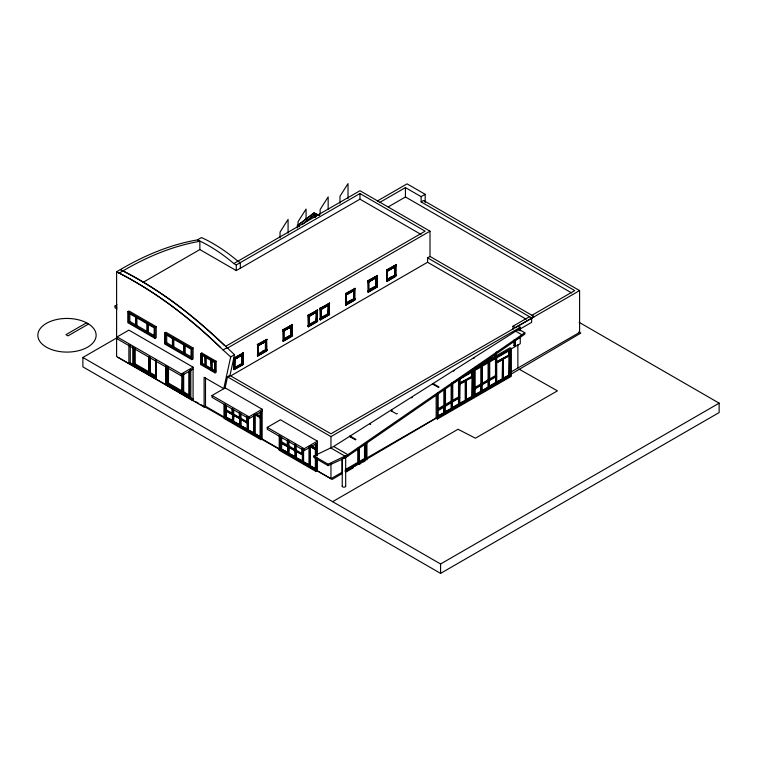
<?xml version="1.0" encoding="UTF-8"?>
<svg xmlns="http://www.w3.org/2000/svg" width="757" height="757" viewBox="0 0 757 757"><rect width="100%" height="100%" fill="white"/><g stroke="black" fill="none" stroke-linecap="round" stroke-linejoin="round"><path stroke-width="1.14" d="M204.106 407.067L204.106 377.289L223.76 388.634L230.686 356.935L234.519 354.73C210.134 331.405 184.859 308.79 156.462 290.404A380.62 219.748 60 0 0 120.439 269.549L116.606 271.763L116.606 356.547L204.106 407.067L205.497 406.263L224.876 417.457M379.418 202.63L405.44 187.604L421.119 196.659L421.119 201.901L574.724 290.584L531.679 315.432L534.073 316.814L330.96 433.799L229.92 375.463L227.488 376.863L225.151 387.83L223.76 388.634M227.488 377.147L229.92 375.746L234.519 354.73M297.321 227.923L297.321 225.69L313.928 212.868L319.539 215.3M304.882 222.085L313.928 215.102L316.237 216.105M302.431 224.403L314.278 215.253L314.278 213.02L297.652 225.435L297.652 227.668M347.87 456.093L524.809 334.149L524.809 332.739L518.905 329.333L515.706 331.178L333.657 446.479L313.9 456.017L313.9 457.417L328.112 465.631L345.173 457.805L347.87 456.093L347.87 454.692L524.809 332.739M342.353 473.418L332.191 479.408L316.805 470.636M345.41 471.63L436.94 417.76M510.171 374.668L580.818 333.099L578.783 331.916M143.13 282.314L199.848 249.564L236.269 270.59L359.963 199.176L421.053 234.443M117.051 308.988L115.055 307.844L115.055 305.97L117.08 304.797M86.497 322.813L65.963 334.67L68.016 335.862L88.56 324.005M127.801 311.685L129.021 310.985L156.197 326.674L156.197 337.631L154.977 338.332L127.801 322.643L127.801 311.685L154.977 327.374L156.197 326.674M135.711 317.192L136.118 326.04L135.579 325.728L135.579 316.644M128.614 322.17L154.173 336.931L154.173 327.847L128.614 313.095L128.614 322.17L129.835 321.47L135.446 324.715M224.451 345.419C206.197 327.715 186.667 311.288 165.802 296.735A373.826 215.83 60 0 0 122.871 270.959L120.439 269.549A317.997 183.601 -60 0 1 197.416 239.903A153.567 88.664 60 0 1 233.828 263.55L359.963 190.736L430.004 231.169L430.004 256.443L534.073 316.53M233.828 263.55L236.269 264.959L359.963 193.546L425.131 231.169L225.482 346.441M135.172 325.955L136.383 325.255M193.073 369.056L181.302 375.851L117.098 338.786L117.098 336.912L128.879 330.109L193.073 367.183L193.073 400.699L165.868 384.622L165.868 366M135.711 326.276L136.932 325.567L146.773 331.254M579.133 322.331L719.15 403.169L719.15 412.556L440.583 573.38L82.873 366.861L82.873 357.474L116.673 337.963M146.536 323.438L147.492 323.523L147.492 332.607L146.943 332.285L146.943 323.211M146.536 332.522L147.757 331.821M147.085 332.834L148.306 332.134L154.371 335.644M377.365 200.993L407.067 183.856L425.179 194.312L425.179 202.545M164.676 332.976L165.897 332.276L193.073 347.965L193.073 358.922L191.862 359.622L164.676 343.933L164.676 332.976L191.862 348.665L193.073 347.965M388.426 206.793L405.44 196.971L571.658 292.94M172.047 338.171L172.993 338.247L172.993 347.331L172.454 347.018L172.454 337.934M133.279 364.571L130.27 362.83L128.879 363.634L128.879 344.88M172.587 338.483L173.807 337.773M165.49 343.46L191.048 358.222L191.048 349.138L165.49 334.386L165.49 343.46L166.71 342.76L173.258 346.545L172.047 347.245M421.119 196.659L425.179 194.312M133.601 347.321L133.601 364.846L155.951 377.289M134.405 364.382L135.219 363.909L149.612 372.217L148.798 372.69L134.405 364.382L134.405 349.015M421.119 201.901L423.551 200.491L579.597 290.584L579.597 332.389L510.748 372.141M172.587 347.567L173.807 346.857L184.632 353.112L183.412 353.812M183.96 345.05L184.367 353.898L183.819 353.576L183.819 344.501M148.798 373.627L149.205 357.039M149.612 357.162L149.612 373.154L150.425 372.69L155.365 375.538M183.96 354.125L185.181 353.424L191.247 356.935M200.728 353.623L201.807 352.999L216.152 361.288L216.152 372.245L215.083 372.87L200.728 364.581L200.728 353.623L215.083 361.912L216.152 361.288M204.617 356.802L205.696 356.187M204.91 356.973L205.27 365.849L205.27 356.765M117.098 336.912L181.302 373.977L193.073 367.183M199.848 249.564L199.848 241.313A317.997 183.601 -60 0 0 122.871 270.959L119.048 273.163L116.606 271.763C156.122 291.7 191.493 319.104 223.06 349.971L226.892 347.756L226.892 348.438L430.004 231.169M201.163 363.89L214.657 371.678L214.657 362.594L201.163 354.806L201.163 363.89L202.233 363.275L205.696 365.271L205.696 357.323M166.852 366.52L166.852 384.045L189.212 396.488M167.666 383.581L168.48 383.108L182.872 391.416L182.059 391.889L167.666 383.581L167.666 367.031M210.626 360.275C212.31 367.06 210.91 379.929 210.985 360.067M204.617 365.886L205.696 365.271M204.91 366.057L205.98 365.432L211.695 368.735L211.695 360.786M210.626 369.359L211.695 368.735M210.91 369.52L211.988 368.905L215.726 371.062M233.932 357.966L243.48 352.932L234.348 358.563L233.932 357.966L234.348 358.563M257.408 344.416L266.947 339.382L257.825 345.012L257.408 344.416L257.825 345.012M282.995 329.645L292.533 324.611L283.411 330.232L282.995 329.645L283.411 330.232M308.09 315.149L317.637 310.115L308.506 315.745L308.09 315.149L308.61 315.688M320.031 308.26L329.579 303.226L320.448 308.856L320.031 308.26L320.448 308.856M345.618 293.489L355.165 288.455L346.034 294.085L345.618 293.489L346.138 294.019M367.959 280.592L377.497 275.557L368.366 281.188L367.959 280.592L368.366 281.188M386.638 269.804L396.176 264.77L387.054 270.4L386.638 269.804L387.149 270.344M233.932 358.326L234.452 358.496M243.167 353.226L243.167 363.322L243.063 352.696M257.408 344.766L257.929 344.946M266.644 339.675L266.436 349.649L266.947 350.131L266.436 339.562L266.947 339.742M282.995 329.995L283.515 330.175M292.126 324.725L292.533 324.961M308.09 315.508L308.402 325.661L308.941 325.349L308.922 316.341M317.221 310.238L317.637 310.474M320.031 308.61L320.552 308.79M329.267 303.519L329.267 313.616L329.163 302.989M345.618 293.839L345.93 303.992L346.469 303.68L346.441 294.672M367.959 280.942L368.47 281.121M377.185 275.851L377.185 285.947L376.986 275.737L377.497 275.917M386.638 270.164L386.95 280.317L387.489 280.005L387.433 270.978L395.324 266.511L395.324 275.472L387.489 280.005M395.769 264.893L396.176 265.13M243.48 352.932L234.244 358.383L233.932 368.716L243.48 363.682L242.959 363.209M266.947 339.382L257.721 344.832L257.721 354.919L258.26 354.607L258.213 345.589L266.104 341.123L266.104 350.084L258.26 354.607M292.533 324.611L283.307 330.061L283.307 340.148L283.099 329.938M317.637 310.115L308.402 315.565L308.402 325.661M329.579 303.226L320.343 308.676L320.343 318.763L320.883 318.451L320.883 309.49L328.727 304.967L328.727 313.928L320.883 318.451M355.165 288.455L345.93 293.905L345.93 303.992M377.497 275.557L368.262 281.008L368.262 291.104L368.81 290.792L368.754 281.765M396.176 264.77L386.95 270.221L386.95 280.317M238.341 356.907L234.604 359.064L234.585 368.044L234.784 359.197L242.628 354.673L242.628 363.634L234.585 368.044M240.215 355.828L242.448 354.957M265.915 341.407L258.08 345.514L258.052 354.494M283.534 339.127L291.019 335.105L291.019 326.646L283.638 330.932L283.638 339.723L283.667 330.743L291.502 326.636M309.698 315.716L315.309 312.471M321.64 308.818L327.251 305.582M346.422 303.122L353.642 298.949L353.642 290.489L346.261 294.776L346.261 303.566L346.29 294.587L354.134 290.48M368.602 290.669L368.631 281.689L376.106 277.374L376.106 286.155L368.81 290.792M387.281 279.882L387.31 270.902L395.145 266.795M242.628 354.853L242.24 363.625M266.104 341.303L265.716 350.065M291.682 326.532L291.303 335.294L283.667 339.524M316.786 312.035L316.398 320.807L308.941 325.349M321.734 308.913L328.055 305.26L328.055 313.72L320.571 317.741M328.727 305.147L328.339 313.918M354.314 290.376L353.926 299.138L346.29 303.368M395.324 266.691L394.946 275.463M308.941 316.388L316.786 311.856L316.398 320.807M346.469 294.719L354.314 290.196L353.926 299.138M368.81 281.822L376.645 277.299L376.645 286.26L376.106 286.155M182.059 392.826L182.465 373.901M182.872 374.081L182.872 392.353L183.686 391.889L188.625 394.738M262.461 351.295L264.269 350.245M286.241 337.565L289.855 335.474M346.157 302.97L352.478 299.318M369.397 289.553L372.103 287.991M373.911 286.95L375.974 286.051L375.974 277.592L368.81 282.001M389.883 277.724L391.691 276.683M234.736 367.599L241.956 363.426L241.956 354.976L234.784 359.376M368.754 290.224L375.974 286.051M387.489 271.214L394.662 266.814L394.662 275.264L387.177 279.286M266.947 350.131L257.825 355.402L257.512 344.709M291.303 335.294L292.23 335.001L292.23 324.904M317.325 310.417L317.117 320.391L317.637 320.864L308.506 326.135L308.194 325.538M329.058 313.493L329.579 313.975L320.448 319.246L320.135 308.553M354.853 288.748L354.645 298.722L355.165 299.204L346.034 304.475L345.722 303.879M376.986 285.834L377.497 286.307L368.366 291.577L368.063 280.885M387.149 280.733L386.742 280.194M233.932 368.716L234.452 368.896M234.244 368.479L234.784 368.167M242.628 363.634L243.167 363.322M257.408 355.165L257.929 355.336M266.104 350.084L266.644 349.772M282.995 340.395L283.515 340.565M283.307 340.148L283.847 339.836L283.818 330.828L291.682 326.352L291.682 335.313M308.09 325.898L308.61 326.078M316.786 320.826L317.325 320.514M320.031 319.009L320.552 319.189M328.727 313.928L329.267 313.616M345.618 304.238L346.138 304.409M354.314 299.157L354.853 298.845M367.959 291.341L368.47 291.521M376.645 286.26L377.185 285.947M386.638 280.554L386.95 281.443L395.873 276.296L395.873 275.463M395.324 275.472L395.873 275.16L395.873 265.073M243.48 363.388L234.244 368.773L234.244 369.605L234.036 368.659M266.947 349.829L257.721 355.222L257.721 356.055L257.512 355.099M292.23 335.001L283.307 340.451L283.307 341.284L283.099 340.328M317.637 320.571L308.402 325.955L308.402 326.797L308.194 325.841M329.579 313.672L320.343 319.066L320.343 319.899L320.135 318.943M355.165 298.901L345.93 304.295L345.93 305.128L345.722 304.172M377.497 286.004L368.262 291.398L368.262 292.23L368.063 291.275M395.873 275.16L386.95 280.61L386.95 281.443M234.992 368.375L242.836 363.843M309.149 325.557L316.994 320.94M328.926 314.136L321.091 318.574M283.411 340.631L292.533 335.058M396.176 275.226L387.054 280.79L386.638 280.251M234.036 369.492L243.167 364.458L243.167 363.625M257.512 355.932L266.644 350.907L266.644 350.065M283.099 341.161L292.022 336.013L292.126 324.375M308.194 326.674L317.117 321.526L317.221 309.878M320.135 319.776L329.267 314.751L329.267 313.918M345.722 305.005L354.853 299.98L354.853 299.138M368.063 292.117L375.992 287.537M386.742 281.33L395.665 276.173L395.769 264.534M230.989 375.756L427.563 262.263L427.563 257.853L430.004 256.443M234.244 369.605L243.167 364.458M257.721 356.055L266.644 350.907M283.307 341.284L292.23 336.136L292.23 335.294M308.402 326.797L317.325 321.64L317.325 320.807M320.343 319.899L329.267 314.751M345.93 305.128L354.853 299.98M368.262 292.23L377.185 287.083L377.185 286.25M166.048 365.896L166.048 384.518L189.619 398.125L190.83 397.425L190.83 369.501M262.149 411.108L248.987 418.706L212.026 397.368L212.026 395.495L225.189 387.887L262.149 409.234L262.149 438.975L260.938 439.675L223.968 418.337L223.968 404.399M224.782 410.852L226.409 409.916L232.882 413.653L232.068 414.126L225.595 410.389M224.782 417.864L225.595 417.4L260.938 437.801L260.124 438.275L224.782 417.864L224.782 404.153M226.002 417.164L232.882 420.665L226.002 417.164L226.002 411.089M232.475 414.827L233.695 414.126L233.695 409.613M232.068 422.075L232.882 421.602L232.882 408.95M233.288 421.375L240.168 424.876L233.288 421.375L233.695 415.063L233.695 421.138M239.761 419.028L240.981 418.328L240.981 413.814M212.026 395.495L248.987 416.833L262.149 409.234M239.354 426.276L240.168 425.812L240.168 413.161M240.575 419.501L240.575 425.576L247.548 429.134M256.036 414.363L260.938 416.719L256.443 414.126M260.124 418.129L260.938 417.656L255.052 414.259L255.052 433.468L260.531 437.101L254.645 433.704L254.645 415.621M246.744 430.544L247.548 430.071L247.548 417.59M247.955 417.542L247.955 429.844L254.248 433.004M253.434 434.404L254.248 433.941L254.248 414.912M317.382 442.996L304.219 450.595L267.259 429.257L267.259 427.383L280.421 419.775L317.382 441.123L317.382 455.771M280.014 442.741L302.781 454.948L295.4 450.689M281.642 441.804L280.828 442.277L287.3 446.015L288.114 445.542L281.642 441.804L281.642 437.291M280.014 449.753L280.828 449.289L316.171 469.69L315.357 470.154L280.014 449.753L280.014 436.041M281.235 449.052L288.114 452.554L281.235 449.052L281.235 442.977M287.707 446.715L288.928 446.015L288.928 441.501M287.3 453.963L288.114 453.49L288.114 440.839M288.521 453.263L295.4 456.764L288.521 453.263L288.928 446.952L288.928 453.027M294.993 450.917L296.214 450.216L296.214 445.703M513 329.314L513 326.22L529.711 316.568M267.259 427.383L304.219 448.721L317.382 441.123M315.357 450.008L316.171 449.544L309.878 446.384L315.764 449.781L315.764 468.99L309.878 465.593L309.878 447.51M579.597 290.584L515.394 327.601L513 326.22M227.488 376.863L330.96 436.609L520.267 327.317L520.267 330.828M294.587 458.165L295.4 457.701L295.4 445.05M295.807 451.39L295.807 457.465L302.781 461.022M519.453 329.38L531.632 322.35L531.632 317.94L427.563 257.853M311.269 446.252L316.171 448.608L311.676 446.015M473.74 358.307L474.393 357.929M453.358 371.11L454.001 370.731M433.288 384.471L433.941 384.102M411.609 397.841L412.253 397.463M391.378 410.171L390.735 410.549L396.63 413.956L397.283 413.577M301.977 462.432L302.781 461.959L302.781 449.478M303.188 449.431L303.188 461.732L309.481 464.893M519.444 336.865L520.504 336.25L520.504 337.187L519.851 337.565L519.851 336.628M391.539 411.013L392.192 410.644M519.444 337.13L520.097 336.487M370.504 423.542L369.851 423.911L370.665 424.384M350.283 436.903L350.926 436.524M471.128 370.239L510.086 347.747L511.306 348.447L511.306 376.314L437.385 418.99L436.164 418.29L436.164 395.069M494.775 354.437L494.775 356.765L496.242 356.85L496.242 351.929M513.946 340.025L513.946 345.694L514.599 345.315M475.207 369L473.74 368.905L475.207 369L475.207 367.05M494.775 356.765L496.242 356.85M513.946 345.694L515.413 345.788L515.413 340.016M459.357 378.434L511.306 348.447M511.098 348.977L520.267 343.687L520.267 336.666M464.58 375.888L452.355 382.947L452.355 408.004L458.931 404.21L458.524 397.898L458.524 403.973L451.957 407.768M466.511 374.772L468.451 373.655M475.661 369.501L485.672 363.71M487.499 362.66L489.722 361.846L489.722 379.882L488.908 379.418M490.243 361.08L498.636 356.235M500.566 355.118L509.272 350.094L509.272 354.995L496.299 362.016L509.272 354.995M308.667 466.293L309.481 465.829L309.481 446.8M451.957 382.711L452.762 383.184L473.532 371.195L473.532 397.188L438.199 417.59L438.199 392.713M472.311 376.333L459.338 383.354L472.311 376.333L471.904 371.195M466.842 401.049L466.028 400.576L466.028 380.43L472.311 377.27L472.311 396.479L466.028 399.639L472.311 396.479M502.582 379.011L496.299 382.162L502.582 379.011L502.582 359.802L496.299 362.963L509.679 355.232L510.492 355.705M503.802 379.711L502.989 379.238L502.989 359.092L509.272 355.932L509.272 375.141L502.989 378.301L509.272 375.141M279.201 435.133L279.201 450.226L316.171 471.564L317.382 470.863L317.382 458.089M438.312 408.629L443.857 405.43L445.078 406.13M452.355 401.929L451.144 401.219L444.671 404.957L445.476 405.43L445.476 388.511M438.199 410.568L459.745 397.662L458.524 396.961L451.957 400.756L452.762 401.219L452.762 383.184M475.264 387.291L480.809 384.092L482.029 384.793M489.315 380.591L488.095 379.882L481.622 383.619L482.436 384.092L482.436 366.047L481.622 365.584M489.845 378.878L495.485 375.623L496.706 376.324L474.743 389.003M438.199 409.632L459.338 397.425M475.15 388.294L488.908 380.355M489.722 379.882L496.299 376.087M438.312 415.65L444.264 412.679L443.857 406.367L443.857 412.442M451.55 408.468L444.671 411.969L451.55 408.468L451.55 402.393M465.621 400.339L459.338 403.5L465.621 400.339L465.621 381.14L459.338 384.291L472.718 376.57L473.532 377.043M475.264 394.312L481.215 391.341L480.809 385.029L480.809 391.104M481.622 390.64L488.502 387.13L488.502 381.055M495.485 382.635L488.908 386.43L495.892 382.872L495.485 376.56L495.892 382.872M345.287 469.614L357.758 462.413L358.572 462.877L358.572 447.519M359.556 461.373L364.505 458.515L365.319 458.988L365.319 443.006M437.792 416.416L444.264 412.679M474.743 395.078L481.215 391.341M488.502 387.13L482.029 390.867L482.029 365.82M438.294 416.596L472.718 396.715L473.532 397.188M475.254 395.258L509.679 375.377L510.492 375.851L510.492 349.857L475.15 370.258L475.15 396.252L510.492 375.851M316.681 470.457L330.96 478.698L342.221 472.198M345.145 470.636L358.572 462.877M358.572 461.94L359.386 462.413L365.319 458.988M366.785 458.013L437.414 417.239M345.798 470.722L366.133 459.452L366.133 442.467M345.192 471.545L366.133 459.452M346.318 471.829L353.188 467.864M359.083 464.457L361.051 463.322M363.01 462.196L364.978 461.06M332.616 501.664L458.023 429.266L475.434 438.199L557.426 390.858L519.33 369.284M82.873 357.474L440.583 564.003L719.15 403.169M520.504 337.187L514.76 340.395L514.76 346.167M313.9 456.017L328.112 464.221L347.87 454.692L333.657 446.479M319.217 215.546L313.947 213.275L313.947 215.508L315.906 216.351M297.321 225.69L299.403 226.589M119.048 273.031C156.595 292.316 190.348 318.347 220.628 347.624M117.827 357.257L193.726 400.51M195.779 401.674L198.854 403.424M200.908 404.598L225.52 418.621M227.573 419.794L229.626 420.958M232.702 422.718L234.755 423.882M236.799 425.055L238.852 426.219M241.928 427.979L243.981 429.143M260.389 438.492L279.882 449.601M282.957 451.352L285.01 452.525M288.086 454.276L290.139 455.449M297.312 459.537L299.365 460.701M427.563 262.263L526.191 319.199M520.267 327.317L517.873 326.22M515.706 331.178L521.611 334.585L521.611 335.994M395.665 266.256L386.742 271.413M395.665 275.34L396.176 275.52M376.986 277.043L368.063 282.2M376.645 277.478L376.437 286.146M376.466 277.582L376.257 286.25M509.272 355.932L508.865 374.914M377.497 286.307L377.081 285.767M377.393 286.364L376.986 286.127L377.185 287.083M502.582 359.802L502.175 378.774M497.112 357.578L496.299 357.115L496.299 383.108L497.112 383.572M496.299 358.052L495.485 357.578L495.485 375.623M495.485 362.963L496.299 363.426M367.959 291.038L368.366 291.577M355.165 288.814L354.749 288.218M354.645 299.024L355.165 299.204M345.722 295.098L354.645 289.94L354.645 299.857M473.125 369.085L474.346 369.785L474.336 397.652M472.718 370.722L473.532 371.195M345.618 303.935L346.034 304.475M472.311 377.27L471.904 396.242M489.722 387.839L488.908 387.366L488.908 362.31M329.058 303.406L329.579 303.585M460.152 378.916L459.745 403.736M482.436 392.041L481.622 391.577L481.622 366.52M459.338 379.389L458.524 378.916L458.524 396.961M329.058 304.711L320.135 309.868M328.547 305.251L328.178 313.824M458.524 384.291L459.338 384.764M329.579 313.975L329.163 313.436M329.475 314.032L329.058 313.795L329.058 314.628M321.063 309.566L320.675 318.337M199.848 241.313L197.416 239.903L201.476 237.556A153.567 88.664 60 0 1 237.887 261.212L240.329 262.613L240.329 268.243M317.117 311.61L308.194 316.757M316.606 312.139L316.246 320.722M320.031 318.706L320.448 319.246M317.117 320.684L317.637 320.864M309.121 316.464L308.742 325.226M308.941 316.568L316.114 312.158L316.114 320.618L308.638 324.63M460.152 404.91L459.338 404.437L459.338 378.453M308.09 325.605L308.506 326.135M452.762 409.177L451.957 408.704L451.957 383.648M445.476 413.379L444.671 412.915L444.671 388.984M292.022 326.097L283.099 331.244M292.022 335.181L292.533 335.36M266.436 340.868L257.512 346.025M266.852 350.188L266.436 349.952L266.436 350.784M258.26 345.826L265.433 341.416L265.433 349.876L257.948 353.898M257.408 354.863L257.825 355.402M242.959 353.112L243.48 353.292M242.959 354.418L234.036 359.575M243.48 363.682L242.959 363.502L242.959 364.335M234.963 359.272L234.765 367.94M233.932 368.413L234.348 368.952M115.055 305.97L117.051 307.115M359.386 463.35L358.979 447.926M254.645 414.495L260.531 417.892L260.531 437.101M233.695 414.126L239.24 417.325M240.981 418.328L247.548 422.122L246.744 422.595L246.744 416.833M288.928 446.015L294.473 449.213M296.214 450.216L302.781 454.011L301.977 454.484L301.977 448.721M232.882 414.59L247.548 423.059L225.189 410.616L225.189 405.042M288.114 446.479L294.587 450.216L294.587 444.577M149.612 373.154L155.545 376.579M182.872 392.353L188.805 395.779M240.575 425.576L247.142 429.37L247.142 416.728M247.955 429.844L253.841 433.231L253.841 415.158M295.807 457.465L302.374 461.259L302.374 448.617M303.188 461.732L309.074 465.12L309.074 447.046M309.878 465.593L315.764 468.99M261.6 438.653L279.958 449.251M133.601 364.846L155.545 377.516L155.545 359.395M166.852 384.045L188.805 396.715L188.805 371.801M189.43 396.914L193.461 399.299M223.06 349.971L230.686 356.935M518.905 329.333L518.905 330.743M517.873 344.643L517.873 368.025M509.679 350.557L509.679 375.377M508.865 349.857L508.865 354.768M503.396 359.329L503.396 378.538M496.706 357.351L496.706 382.399M495.589 353.292L495.589 357.228M495.428 354.058L495.428 356.386M489.315 361.609L489.315 386.666M488.095 361.846L488.095 379.882M488.095 380.828L488.095 386.903M480.809 367.183L480.809 384.092M474.554 367.429L474.554 369.378M472.718 371.895L472.718 396.715M471.904 372.17L471.904 376.097M466.435 380.667L466.435 399.876M465.214 380.903L465.214 400.112M451.144 384.31L451.144 401.219M451.144 402.156L451.144 408.241M445.078 388.275L445.078 412.205M443.857 389.647L443.857 405.43M440.583 564.003L440.583 573.38M437.385 393.451L437.385 418.99M405.44 187.604L405.44 196.971M395.533 275.595L387.698 280.118M395.126 266.568L395.126 275.359M394.785 266.587L394.785 275.368M376.854 286.383L369.009 290.906M366.937 442.467L366.937 459.925M365.726 443.365L365.726 459.215M364.505 443.678L364.505 458.515M359.963 193.546L359.963 199.176M359.386 447.557L359.386 462.413M357.758 448.229L357.758 462.413M354.513 299.28L346.678 303.803M354.106 290.253L354.106 299.034M353.765 290.272L353.765 299.053M348.012 198.504L348.012 183.62L339.978 196.281L339.978 203.15M345.684 456.66L345.684 486.202M345.173 457.805L345.173 456.244L330.96 448.04L330.96 436.609M342.24 459.026L342.24 486.202M342.155 458.865L342.155 472.832M330.96 463.568L330.96 478.698M328.519 305.024L328.519 313.814M328.16 209.5L328.16 196.905L320.126 209.566L320.126 214.146M328.112 464.221L328.112 465.631M320.836 309.433L320.854 318.233M316.577 311.922L316.577 320.703M316.171 443.697L316.171 455.307M316.171 458.789L316.171 471.564M315.764 443.933L315.764 448.844M315.281 215.291L315.281 217.647M315.357 444.17L315.357 455.61M315.357 457.843L315.357 470.154M314.959 215.064L314.931 217.496M314.6 214.912L314.6 217.221M310.285 446.147L310.285 465.356M306.074 219.36L306.074 209.055L298.04 221.716L298.04 226.296M304.219 448.721L304.219 450.595M303.595 450.349L303.595 461.496M296.214 451.153L296.214 457.228M294.993 444.227L294.993 456.991M291.89 335.436L284.055 339.959M291.483 326.409L291.483 335.19M291.142 326.428L291.142 335.209M288.076 233.165L288.076 219.426L280.043 232.087L280.043 237.812M287.707 440.016L287.707 452.79M287.3 440.375L287.3 446.015M281.642 442.741L281.642 448.816M280.828 436.638L280.828 449.289M280.421 436.931L280.421 442.504M266.303 350.207L258.468 354.73M265.896 341.18L265.896 349.961M265.556 341.199L265.556 349.98M260.938 411.808L260.938 439.675M260.531 412.045L260.531 416.956M260.124 412.281L260.124 438.275M248.987 416.833L248.987 418.706M248.362 418.46L248.362 429.607M242.42 354.73L242.42 363.521M242.089 354.749L242.089 363.53M240.981 419.264L240.981 425.339M239.761 413.454L239.761 425.103M239.354 412.688L239.354 418.328M236.269 264.959L236.269 270.59M234.036 358.26L234.036 368.356M232.475 408.127L232.475 420.901M232.068 408.487L232.068 414.126M226.409 405.402L226.409 409.916M226.409 411.865L226.409 416.927M225.595 404.749L225.595 417.4M215.083 361.912L215.083 372.87M211.988 360.957L211.988 368.905M205.98 357.484L205.98 365.432M205.497 377.629L205.497 406.263M202.233 354.191L202.233 363.275M201.807 352.999L201.807 362.868M191.862 348.665L191.862 359.622M189.619 370.201L189.619 398.125M185.181 345.476L185.181 353.424M183.686 373.608L183.686 391.889M182.059 374.157L182.059 391.889M181.302 373.977L181.302 375.851M173.807 338.909L173.807 346.857M168.48 367.751L168.48 383.108M167.259 367.457L167.259 383.818M166.71 333.676L166.71 342.76M156.358 360.313L156.358 378.926L132.787 365.319L132.787 346.697M156.008 360.54L156.008 379.295M154.977 327.374L154.977 338.332M150.425 357.834L150.425 372.69M148.798 357.323L148.798 372.69M148.306 323.05L148.306 332.134M136.932 317.618L136.932 325.567M135.219 348.542L135.219 363.909M134.008 348.258L134.008 364.609M130.27 345.249L130.27 362.83M129.835 313.521L129.835 321.47M345.627 456.916A1.722 0.994 0 0 1 343.508 457.616M345.627 485.947A1.722 0.994 0 0 1 343.735 487.186A1.722 0.994 0 0 1 342.467 485.71M433.127 383.629L432.484 384.007L438.379 387.414L439.032 387.035L433.127 383.629M350.122 436.06L349.469 436.429L355.374 439.836L356.017 439.467L350.122 436.06M87.594 323.371L84.727 321.924A29.135 16.824 0 0 0 38.541 331.623A29.135 16.824 0 0 0 73.297 351.693A29.135 16.824 0 0 0 90.111 325.027L87.594 323.371"/></g></svg>
